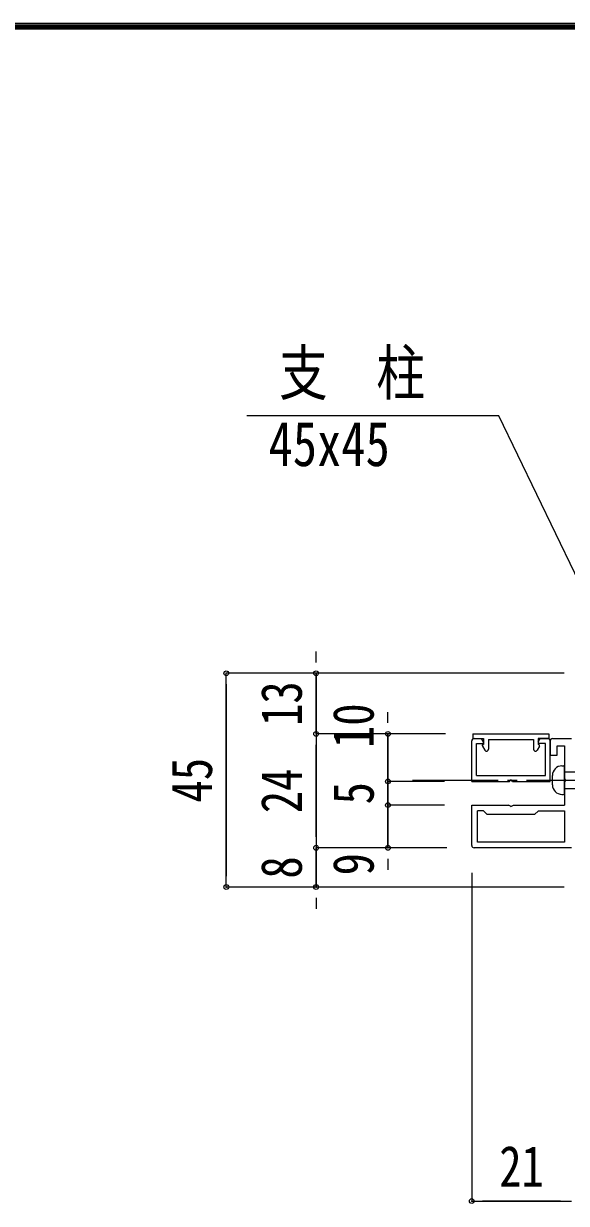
# Model space of a CAD drawing. Units: millimetres at full size; details may follow other scales. Extents: x -1603 to 1599, y -1129 to 1133.
# Drawn here: x -395.1 to -166.6, y 636.3 to 1133.2 of the extents above; entities that cross this region are included whole.
import ezdxf
from ezdxf.enums import TextEntityAlignment as Align

# ---------------------------------------------------------------- set-up
doc = ezdxf.new("R2010")
doc.units = ezdxf.units.MM
doc.header["$LTSCALE"] = 4
doc.header["$PDMODE"] = 32
doc.header["$PDSIZE"] = 2
doc.linetypes.add('CHAIN2', pattern=[12, 9, -1, 1, -1])
doc.linetypes.add('DASHED1', pattern=[1.8, 1.2, -0.6])
for name, color, linetype, lineweight in [('0-0_0', 7, 'Continuous', 18), ('0-1_1手摺寸法', 3, 'Continuous', 18), ('0-5_3中心線', 2, 'CHAIN2', 18), ('0-6_41ｱﾙﾐ', 6, 'Continuous', 18), ('0-8_51破線ｱﾙﾐ', 3, 'DASHED1', 18), ('0-9_6ﾊｯﾁﾝｸﾞ', 4, 'Continuous', 9), ('0-F_WAKU', 7, 'Continuous', 18)]:
    doc.layers.add(name, color=color, linetype=linetype, lineweight=lineweight)
doc.styles.add('ＭＳ ゴシック', font='')
doc.styles.get('ＭＳ ゴシック').set_extended_font_data('MS Gothic')

msp = doc.modelspace()

# ---------------------------------------------------------------- linework, layer by layer
at = {"layer": '0-0_0'}
msp.add_lwpolyline([(-147.067, 868.56), (-195.032, 967.99), (-301.066, 967.99)], dxfattribs=at)
at = {"layer": '0-1_1手摺寸法'}
for p, q in [((-271.969, 864.153), (-271.969, 868.753)), ((-167.541, 859.553), (-309.771, 859.553)), ((-309.771, 769.553), (-309.771, 859.553)), ((-309.771, 854.953), (-309.771, 774.153)), ((-167.541, 859.553), (-271.969, 859.553)), ((-241.712, 838.653), (-241.712, 843.253)), ((-217.441, 834.053), (-271.969, 834.053)), ((-271.969, 834.053), (-271.969, 786.053)), ((-217.441, 834.053), (-271.969, 834.053)), ((-217.441, 834.053), (-241.712, 834.053)), ((-271.969, 790.653), (-271.969, 829.453)), ((-271.969, 829.453), (-271.969, 824.853)), ((-241.712, 818.653), (-241.712, 823.253)), ((-217.941, 814.053), (-241.712, 814.053)), ((-217.941, 814.053), (-241.712, 814.053)), ((-241.712, 808.653), (-241.712, 813.253)), ((-241.712, 809.453), (-241.712, 804.853)), ((-217.941, 804.053), (-241.712, 804.053)), ((-217.941, 804.053), (-241.712, 804.053)), ((-271.969, 790.653), (-271.969, 795.253)), ((-241.712, 799.453), (-241.712, 794.853)), ((-216.941, 786.053), (-271.969, 786.053)), ((-216.941, 786.053), (-271.969, 786.053)), ((-216.941, 786.053), (-241.712, 786.053)), ((-241.712, 781.453), (-241.712, 776.853)), ((-206.441, 775.553), (-206.441, 637.296)), ((-167.541, 769.553), (-309.771, 769.553)), ((-167.541, 769.553), (-271.969, 769.553)), ((-271.969, 764.953), (-271.969, 760.353)), ((-206.441, 637.296), (-164.441, 637.296)), ((-169.041, 637.296), (-201.841, 637.296))]:
    msp.add_line(p, q, dxfattribs=at)
for points in [[(-271.969, 834.053), (-271.969, 859.553), (-271.969, 834.053)], [(-241.712, 834.053), (-241.712, 814.053), (-241.712, 834.053)], [(-241.712, 814.053), (-241.712, 804.053), (-241.712, 814.053)], [(-241.712, 804.053), (-241.712, 786.053), (-241.712, 804.053)], [(-271.969, 769.553), (-271.969, 786.053), (-271.969, 769.553)]]:
    msp.add_lwpolyline(points, dxfattribs=at)
for p in [(-309.771, 859.553), (-271.969, 859.553), (-271.969, 834.053), (-241.712, 834.053), (-241.712, 814.053), (-241.712, 804.053), (-271.969, 786.053), (-241.712, 786.053), (-309.771, 769.553), (-271.969, 769.553), (-206.441, 637.296)]:
    msp.add_point(p, dxfattribs=at)
at = {"layer": '0-5_3中心線'}
msp.add_line((-231.317, 814.553), (561.173, 814.553), dxfattribs=at)
at = {"layer": '0-6_41ｱﾙﾐ'}
for p, q in [((-206.441, 814.053), (-206.441, 831.053)), ((-205.941, 834.053), (-205.941, 832.053)), ((-205.941, 832.053), (-201.441, 832.053)), ((-205.441, 832.053), (-202.303, 832.053)), ((-204.441, 830.053), (-201.841, 830.053)), ((-204.441, 816.453), (-204.441, 830.053)), ((-201.486, 830.637), (-202.303, 832.053)), ((-201.441, 832.053), (-201.441, 829.553)), ((-199.441, 831.653), (-199.441, 827.648)), ((-178.441, 832.053), (-178.441, 829.553)), ((-178.396, 830.637), (-177.578, 832.053)), ((-175.441, 830.053), (-178.041, 830.053)), ((-174.441, 832.053), (-177.578, 832.053)), ((-175.441, 816.453), (-175.441, 830.053)), ((-173.441, 814.053), (-173.441, 831.053)), ((-173.441, 831.053), (-173.441, 825.053)), ((-172.441, 832.053), (-164.441, 832.053)), ((-201.951, 828.9), (-200.944, 827.156)), ((-201.641, 829.553), (-201.441, 829.553)), ((-177.931, 828.9), (-178.938, 827.156)), ((-178.241, 829.553), (-178.441, 829.553)), ((-173.441, 825.053), (-170.441, 825.053)), ((-170.441, 829.053), (-167.441, 829.053)), ((-170.441, 825.053), (-170.441, 829.053)), ((-167.441, 829.053), (-167.441, 815.592)), ((-204.441, 816.453), (-175.441, 816.453)), ((-166.956, 814.753), (-167.441, 815.592)), ((-206.441, 814.053), (-190.541, 814.053)), ((-190.541, 814.053), (-190.279, 814.467)), ((-190.541, 814.053), (-190.279, 814.467)), ((-189.341, 814.053), (-189.603, 814.467)), ((-189.341, 814.053), (-189.603, 814.467)), ((-189.341, 814.053), (-173.441, 814.053)), ((-166.956, 814.353), (-167.441, 813.514)), ((-167.441, 813.514), (-167.441, 804.053)), ((-206.441, 804.053), (-190.98, 804.053)), ((-206.441, 787.053), (-206.441, 804.053)), ((-201.541, 801.653), (-204.041, 801.653)), ((-204.041, 788.453), (-204.041, 801.653)), ((-199.941, 800.053), (-201.541, 801.653)), ((-179.941, 800.053), (-199.941, 800.053)), ((-190.141, 803.568), (-190.98, 804.053)), ((-189.741, 803.568), (-188.902, 804.053)), ((-188.902, 804.053), (-167.441, 804.053)), ((-179.941, 800.053), (-178.341, 801.653)), ((-178.341, 801.653), (-167.441, 801.653)), ((-167.441, 801.653), (-167.441, 788.453)), ((-164.441, 786.053), (-205.441, 786.053)), ((-167.441, 788.453), (-204.041, 788.453))]:
    msp.add_line(p, q, dxfattribs=at)
for points in [[(-205.941, 834.053), (-173.941, 834.053), (-173.941, 832.053)], [(-199.441, 831.653), (-180.441, 831.653), (-180.441, 827.648)], [(-178.441, 832.053), (-173.941, 832.053), (-178.441, 832.053)]]:
    msp.add_lwpolyline(points, dxfattribs=at)
for centre, radius, start, end in [((-205.441, 831.053), 1, 90, 180), ((-201.841, 830.453), 0.4, 270, 32.57), ((-178.041, 830.453), 0.4, 147.43, 270), ((-174.441, 831.053), 1, 0, 90), ((-172.441, 831.053), 1, 90, 180), ((-201.641, 829.153), 0.4, 90, 219.207), ((-200.244, 827.561), 0.808, 209.925, 6.157), ((-179.637, 827.561), 0.808, 173.843, 330.075), ((-178.241, 829.153), 0.4, 320.793, 90), ((-189.941, 814.253), 0.4, 32.334, 147.666), ((-189.941, 814.253), 0.4, 32.334, 147.666), ((-167.303, 814.553), 0.4, 330, 30), ((-189.941, 803.915), 0.4, 240, 300), ((-205.441, 787.053), 1, 180, 270)]:
    msp.add_arc(centre, radius, start, end, dxfattribs=at)
at = {"layer": '0-8_51破線ｱﾙﾐ'}
msp.add_line((-179.426, 814.553), (-141.119, 814.553), dxfattribs=at)
at = {"layer": '0-9_6ﾊｯﾁﾝｸﾞ'}
for p, q in [((-168.441, 820.553), (-167.841, 820.553)), ((-167.441, 808.953), (-167.441, 820.153)), ((-172.441, 812.553), (-172.441, 816.553)), ((-167.441, 818.053), (-149.441, 818.053)), ((-167.441, 811.053), (-149.441, 811.053)), ((-168.441, 808.553), (-167.841, 808.553))]:
    msp.add_line(p, q, dxfattribs=at)
for centre, radius, start, end in [((-168.441, 816.553), 4, 90, 180), ((-167.841, 820.153), 0.4, 0, 90), ((-168.441, 812.553), 4, 180, 270), ((-167.841, 808.953), 0.4, 270, 0)]:
    msp.add_arc(centre, radius, start, end, dxfattribs=at)
at = {"layer": '0-F_WAKU'}
for p, q in [((1599.2, 1133.2), (-1603.2, 1133.2)), ((1598.6, 1132.6), (-1602.6, 1132.6)), ((1598, 1132), (-1602, 1132)), ((1597.4, 1131.4), (-1601.4, 1131.4)), ((1596.8, 1130.8), (-1600.8, 1130.8))]:
    msp.add_line(p, q, dxfattribs=at)

# ---------------------------------------------------------------- texts
at = {"layer": '0-0_0', "style": 'ＭＳ ゴシック', "width": 0.8}
for s, p in [('支\u3000柱', (-287.565, 971.132)), ('45x45', (-291.998, 941.2))]:
    msp.add_text(s, height=18.77, dxfattribs=at).set_placement(p, align=Align.BOTTOM_LEFT)
at = {"layer": '0-1_1手摺寸法', "color": 7, "style": 'ＭＳ ゴシック', "width": 0.8}
for s, p in [('13', (-272.788, 837.382)), ('10', (-242.53, 828.082)), ('45', (-310.59, 805.132)), ('24', (-272.788, 800.632)), ('5', (-242.53, 804.343)), ('8', (-272.788, 773.093)), ('9', (-242.53, 774.443))]:
    msp.add_text(s, height=17.27, rotation=90, dxfattribs=at).set_placement(p, align=Align.BOTTOM_LEFT)
msp.add_text('21', height=17.27, dxfattribs=at).set_placement((-194.862, 638.115), align=Align.BOTTOM_LEFT)

doc.saveas('drawing.dxf')
